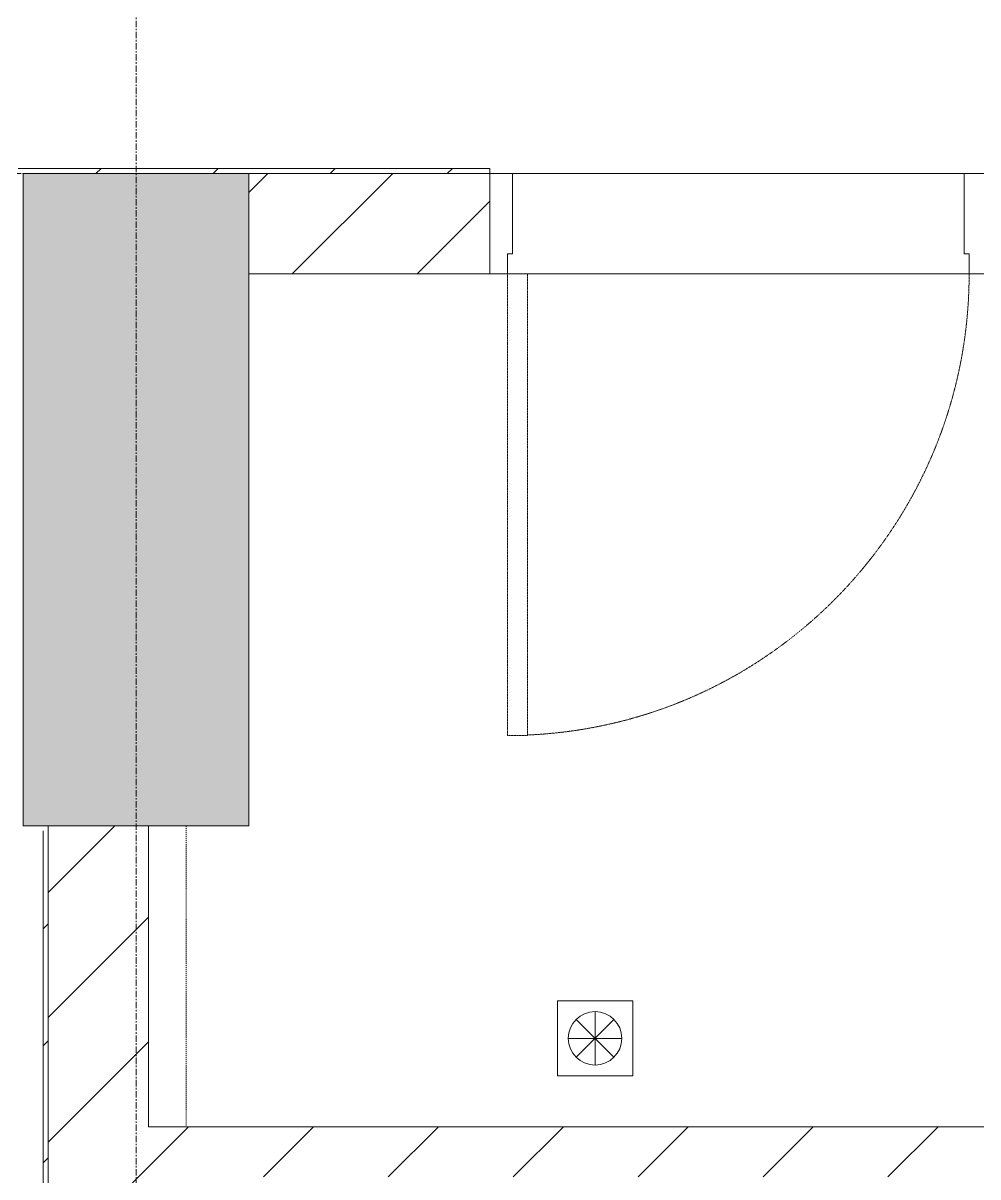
# Model space of a CAD drawing. Header units: millimetres. Extents: x 5356 to 209803, y -16346 to 109894.
# Drawn here: x 83328 to 85230, y 31537 to 33837 of the extents above; entities that cross this region are included whole.
import ezdxf

# ---------------------------------------------------------------- set-up
doc = ezdxf.new("R2010")
doc.units = ezdxf.units.MM
for name, pattern in [('Grid Line', [22.225, 12.7, -3.175, 3.175, -3.175]), ('IMPORT-Overhead', [3.96875, 2.38125, -1.5875]), ('NET VAN', [1.06, 0.53, -0.53])]:
    doc.linetypes.add(name, pattern=pattern)
for name, color, linetype, lineweight in [('0-1', 7, 'Continuous', 5), ('A-AREA-1', 30, 'IMPORT-Overhead', 9), ('A-DETL-GENF-2', 9, 'NET VAN', 9), ('A-DOOR', 31, 'Continuous', 9), ('A-DOOR-FRAM', 31, 'Continuous', 9), ('A-WALL', 113, 'Continuous', 9), ('A-WALL-3', 113, 'Continuous', 18), ('A-WALL-PATT-3', 111, 'Continuous', 9), ('G-IMPT', 8, 'Continuous', 9), ('I-WALL-3', 2, 'Continuous', 18), ('M-EQPM', 50, 'Continuous', 9), ('S-COLS-1', 254, 'Continuous', 5), ('S-COLS-2', 253, 'Continuous', 18), ('S-GRID-1', 1, 'Grid Line', 9)]:
    doc.layers.add(name, color=color, linetype=linetype, lineweight=lineweight)
pattern_1 = [(45, (0, 0), (-124.4507934888324, 124.4507934888324), [])]
pattern_2 = [(45, (0, 0), (-116.6726188957803, 116.6726188957803), [])]

# ---------------------------------------------------------------- blocks, each defined once
blk = doc.blocks.new('NCV_TKTC_KET CAU_rvt-1-TKCS_MB ĐỊNH VỊ MỐC TỌA ĐỘ CÔNG TRÌNH')
at = {"layer": 'S-COLS-1'}
blk.add_hatch(color=256, dxfattribs=at).paths.add_polyline_path([(83327.56428701639, 32236.93603804457), (83777.5642870164, 32236.93603804457), (83777.56428701643, 33536.93603804456), (83327.56428701643, 33536.93603804456), (83327.56428701642, 32966.85827040927)])
at = {"layer": 'S-COLS-2'}
for p, q in [((83777.56428701634, 33536.93603804452), (83327.56428701634, 33536.93603804452)), ((83327.56428701634, 33536.93603804452), (83327.5642870163, 32236.93603804454)), ((83777.56428701631, 32236.93603804454), (83777.56428701634, 33536.93603804452)), ((83327.5642870163, 32236.93603804454), (83777.56428701631, 32236.93603804454))]:
    blk.add_line(p, q, dxfattribs=at)
blk = doc.blocks.new('FD_02 - FD_03 - FD_03-KY THUAT-900x2200mm-728564-TKCS_MB ĐỊNH VỊ MỐC TỌA ĐỘ CÔNG TRÌNH')
at = {"layer": 'A-DETL-GENF-2'}
for p, q in [((419.9999999999949, 100.0000000000001), (419.9999999999949, 1020)), ((419.9999999999949, 1020), (459.9999999999949, 1020)), ((459.9999999999949, 1020), (459.9999999999949, 100.0000000000001)), ((459.9999999999949, 100.0000000000001), (419.9999999999949, 100.0000000000001))]:
    blk.add_line(p, q, dxfattribs=at)
blk.add_arc((459.9999999999939, 99.99999999999493), 919.9999999999982, 92.49190636897978, 179.9999999999999, dxfattribs=at)
at = {"layer": 'A-DOOR-FRAM'}
for p, q in [((-460.0000000000078, 99.99999999998609), (-495.0000000000078, 99.99999999998619)), ((-495.0000000000078, 99.99999999998619), (-495.0000000000085, -99.9999999999984)), ((-460.0000000000079, 59.99999999998611), (-460.0000000000078, 99.99999999998609)), ((494.999999999992, 99.9999999999831), (459.9999999999918, 99.99999999998307)), ((459.9999999999918, 99.99999999998307), (459.9999999999922, 59.99999999998325)), ((494.9999999999914, -100.0000000000016), (494.999999999992, 99.9999999999831)), ((-450.0000000000079, 59.99999999998607), (-460.0000000000079, 59.99999999998611)), ((-450.0000000000084, -99.99999999999854), (-450.0000000000079, 59.99999999998607)), ((459.9999999999922, 59.99999999998325), (449.999999999992, 59.99999999998312)), ((449.999999999992, 59.99999999998312), (449.9999999999913, -100.0000000000014)), ((-495.0000000000085, -99.9999999999984), (-450.0000000000084, -99.99999999999854)), ((449.9999999999913, -100.0000000000013), (494.9999999999914, -100.0000000000016))]:
    blk.add_line(p, q, dxfattribs=at)
blk = doc.blocks.new('TKTC_XREF_251221_MB TANG 1 - TKTC_XREF_260130_MB TANG 1_dwg_FD-4202119-TKCS_MB ĐỊNH VỊ MỐC TỌA ĐỘ CÔNG TRÌNH')
at = {"layer": 'G-IMPT'}
for p, q in [((0, 53.30031407120987), (0, -53.30031407121714)), ((-37.68901351913519, 37.68901351912427), (37.68901351912064, -37.68901351913155)), ((37.68901351912064, 37.689013519117), (-37.68901351913519, -37.68901351913155)), ((53.30031407120987, 0), (-53.30031407120987, 0))]:
    blk.add_line(p, q, dxfattribs=at)
at = {"layer": 'G-IMPT', "flags": 128}
blk.add_lwpolyline([(-75, -75.00000000000364), (75, -75.00000000000364), (75, 74.99999999999636), (-75, 74.99999999999636)], close=True, dxfattribs=at)
at = {"layer": 'G-IMPT'}
blk.add_circle((0, 0), 53.30031407121324, dxfattribs=at)
blk = doc.blocks.new('TKTC_XREF_251221_MB TANG 1 - TKTC_XREF_260130_MB TANG 1_dwg-4202109-TKCS_MB ĐỊNH VỊ MỐC TỌA ĐỘ CÔNG TRÌNH')
at = {"extrusion": (0, 0, -1), "zscale": -1, "rotation": 180}
blk.add_blockref('TKTC_XREF_251221_MB TANG 1 - TKTC_XREF_260130_MB TANG 1_dwg_FD-4202119-TKCS_MB ĐỊNH VỊ MỐC TỌA ĐỘ CÔNG TRÌNH', (118684.4064247559, -369533.5200087884), dxfattribs=at)
blk = doc.blocks.new('TKTC_XREF_251221_MB TANG 1 - TKTC_XREF_251221_MB TANG 1-2038492-TKCS_MB ĐỊNH VỊ MỐC TỌA ĐỘ CÔNG TRÌNH')
blk.add_blockref('TKTC_XREF_251221_MB TANG 1 - TKTC_XREF_260130_MB TANG 1_dwg-4202109-TKCS_MB ĐỊNH VỊ MỐC TỌA ĐỘ CÔNG TRÌNH', (169499.1006034364, 384109.7188396295))

msp = doc.modelspace()

# ---------------------------------------------------------------- hatches: boundary and pattern name
at = {"layer": 'A-WALL-PATT-3'}
h = msp.add_hatch(dxfattribs=at)
h.set_pattern_fill('FP_8', color=256, style=0, pattern_type=2)
h.set_pattern_definition(pattern_2)
h.paths.add_polyline_path([(101367.5642870165, 33536.93603804435), (104202.5642870165, 33536.93603804435), (104202.5642870165, 33546.93603804438), (101367.5642870165, 33546.93603804438)])
h.paths.add_polyline_path([(86652.25811673954, 33536.93603804442), (90337.56428701627, 33536.93603804442), (90337.56428701627, 33546.93603804445), (85247.56428701637, 33546.93603804445), (85247.56428701637, 33536.93603804442), (86455.48062683831, 33536.93603804442)])
h.paths.add_polyline_path([(100277.5642870165, 33536.93603804442), (100277.5642870165, 33546.93603804438), (93167.56428701628, 33546.93603804438), (93167.56428701628, 33536.93603804442), (100127.5642870164, 33536.93603804442)])
h.paths.add_polyline_path([(83327.56428701646, 33536.93603804442), (84257.56428701639, 33536.93603804442), (84255.37678701659, 33546.93603804445), (83317.56428701643, 33546.93603804445), (83317.56428701643, 33536.93603804442)])
h.paths.add_polyline_path([(91577.56428701628, 33536.93603804442), (92077.56428701626, 33536.93603804442), (92075.37678701647, 33546.93603804438), (91427.5642870163, 33546.93603804445), (91427.5642870163, 33536.9360380453)])
h = msp.add_hatch(dxfattribs=at)
h.set_pattern_fill('FP_1', color=256, style=0, pattern_type=2)
h.set_pattern_definition(pattern_1)
h.paths.add_polyline_path([(90086.77836286942, 33336.93603804523), (90337.5642870163, 33336.93603804523), (90337.5642870163, 33536.93603804526), (86852.25811673953, 33536.93603804526), (86852.25811673953, 33336.93603804523), (87665.91320551536, 33336.93603804523)])
h.paths.add_polyline_path([(86152.87248216906, 33336.93603804523), (86652.25811673954, 33336.93603804523), (86652.25811673954, 33536.93603804526), (85247.56428701637, 33536.93603804526), (85247.56428701637, 33336.93603804531), (85877.56428701637, 33336.93603804523)])
h.paths.add_polyline_path([(91577.56428701628, 33336.93603804523), (91577.56428701628, 33536.93603804526), (91427.5642870163, 33536.93603804526), (91427.5642870163, 33336.93603804523)])
h.paths.add_polyline_path([(83777.56428701646, 33336.93603804531), (84257.56428701639, 33336.93603804531), (84257.56428701639, 33536.93603804526), (83777.56428701646, 33536.93603804526), (83777.56428701646, 33376.93603804529)])
h = msp.add_hatch(dxfattribs=at)
h.set_pattern_fill('FP_8', color=256, style=0, pattern_type=2)
h.set_pattern_definition(pattern_2)
h.paths.add_polyline_path([(83367.56428701642, 26737.36286042146), (83377.56428701642, 26737.36286042146), (83377.56428701642, 32236.93603804457), (83367.56428701646, 32236.93603804457), (83367.56428701642, 26747.3628604215)])
h = msp.add_hatch(dxfattribs=at)
h.set_pattern_fill('FP_1', color=256, style=0, pattern_type=2)
h.set_pattern_definition(pattern_1)
h.paths.add_polyline_path([(83377.56428701639, 25536.93603804525), (83577.56428701637, 25536.93603804525), (83577.56428701637, 28836.93603804772), (83377.56428701639, 28836.93603804772), (83377.56428701639, 25546.93603804528)])
h.paths.add_polyline_path([(83429.39918014575, 29036.93603804768), (83577.56428701637, 29036.93603804768), (83577.5642870164, 32236.93603804457), (83377.56428701642, 32236.93603804457), (83377.56428701639, 29036.93603804768)])
h = msp.add_hatch(dxfattribs=at)
h.set_pattern_fill('FP_1', color=256, style=0, pattern_type=2)
h.set_pattern_definition(pattern_1)
h.paths.add_polyline_path([(84034.61546948426, 31536.93603804364), (85777.56428701636, 31536.93603804364), (85777.56428701636, 31636.9360380436), (83577.5642870164, 31636.93603804367), (83577.5642870164, 31536.93603804364)])

# ---------------------------------------------------------------- linework, layer by layer
at = {"layer": 'A-AREA-1'}
msp.add_line((83652.56428701598, 32236.93603804455), (83652.56428701598, 31636.93603804364), dxfattribs=at)
at = {"layer": 'A-WALL'}
for p, q in [((84257.5642870163, 33536.93603804521), (83777.56428701637, 33536.93603804521)), ((83777.56428701637, 33536.93603804438), (84257.5642870163, 33536.93603804438)), ((84302.5642870163, 33536.93603804523), (85202.56428701631, 33536.93603804523)), ((85212.56428701631, 33336.93603804523), (84292.5642870163, 33336.93603804523))]:
    msp.add_line(p, q, dxfattribs=at)
at = {"layer": 'A-WALL-3'}
for p, q in [((83777.56428701637, 33536.93603804521), (83777.56428701637, 33336.93603804526)), ((83777.56428701637, 33336.93603804526), (84257.5642870163, 33336.93603804526)), ((83577.56428701631, 32236.93603804454), (83377.56428701633, 32236.93603804454)), ((83577.56428701631, 31636.93603804363), (83577.56428701631, 32236.93603804454)), ((85777.56428701627, 31636.93603804356), (83577.56428701631, 31636.93603804363))]:
    msp.add_line(p, q, dxfattribs=at)
at = {"layer": 'I-WALL-3'}
for p, q in [((84257.5642870163, 33546.93603804441), (83317.56428701634, 33546.93603804441)), ((83327.56428701637, 33536.93603804438), (83777.56428701637, 33536.93603804438)), ((84257.5642870163, 33536.93603804438), (84257.5642870163, 33546.93603804441)), ((83377.56428701633, 32236.93603804454), (83367.56428701637, 32236.93603804454)), ((83367.56428701637, 32226.93603804451), (83367.56428701633, 26747.36286042146)), ((83377.56428701633, 26737.36286042143), (83377.56428701633, 32236.93603804454))]:
    msp.add_line(p, q, dxfattribs=at)
at = {"layer": 'S-GRID-1'}
for p, q in [((83552.56428701628, 20960.6073903445), (83552.56428701637, 80482.73377850557)), ((131551.7912712215, 33536.93603804507), (29351.79127122152, 33536.9360380454))]:
    msp.add_line(p, q, dxfattribs=at)

# ---------------------------------------------------------------- block references
at = {"layer": '0-1'}
msp.add_blockref('NCV_TKTC_KET CAU_rvt-1-TKCS_MB ĐỊNH VỊ MỐC TỌA ĐỘ CÔNG TRÌNH', (0, 0), dxfattribs=at)
at = {"layer": 'A-DOOR', "rotation": 180}
msp.add_blockref('FD_02 - FD_03 - FD_03-KY THUAT-900x2200mm-728564-TKCS_MB ĐỊNH VỊ MỐC TỌA ĐỘ CÔNG TRÌNH', (84752.5642870163, 33436.93603804523), dxfattribs=at)
at = {"layer": 'M-EQPM'}
msp.add_blockref('TKTC_XREF_251221_MB TANG 1 - TKTC_XREF_251221_MB TANG 1-2038492-TKCS_MB ĐỊNH VỊ MỐC TỌA ĐỘ CÔNG TRÌNH', (33652.56428701885, 17236.93603804514), dxfattribs=at)

doc.saveas('drawing.dxf')
